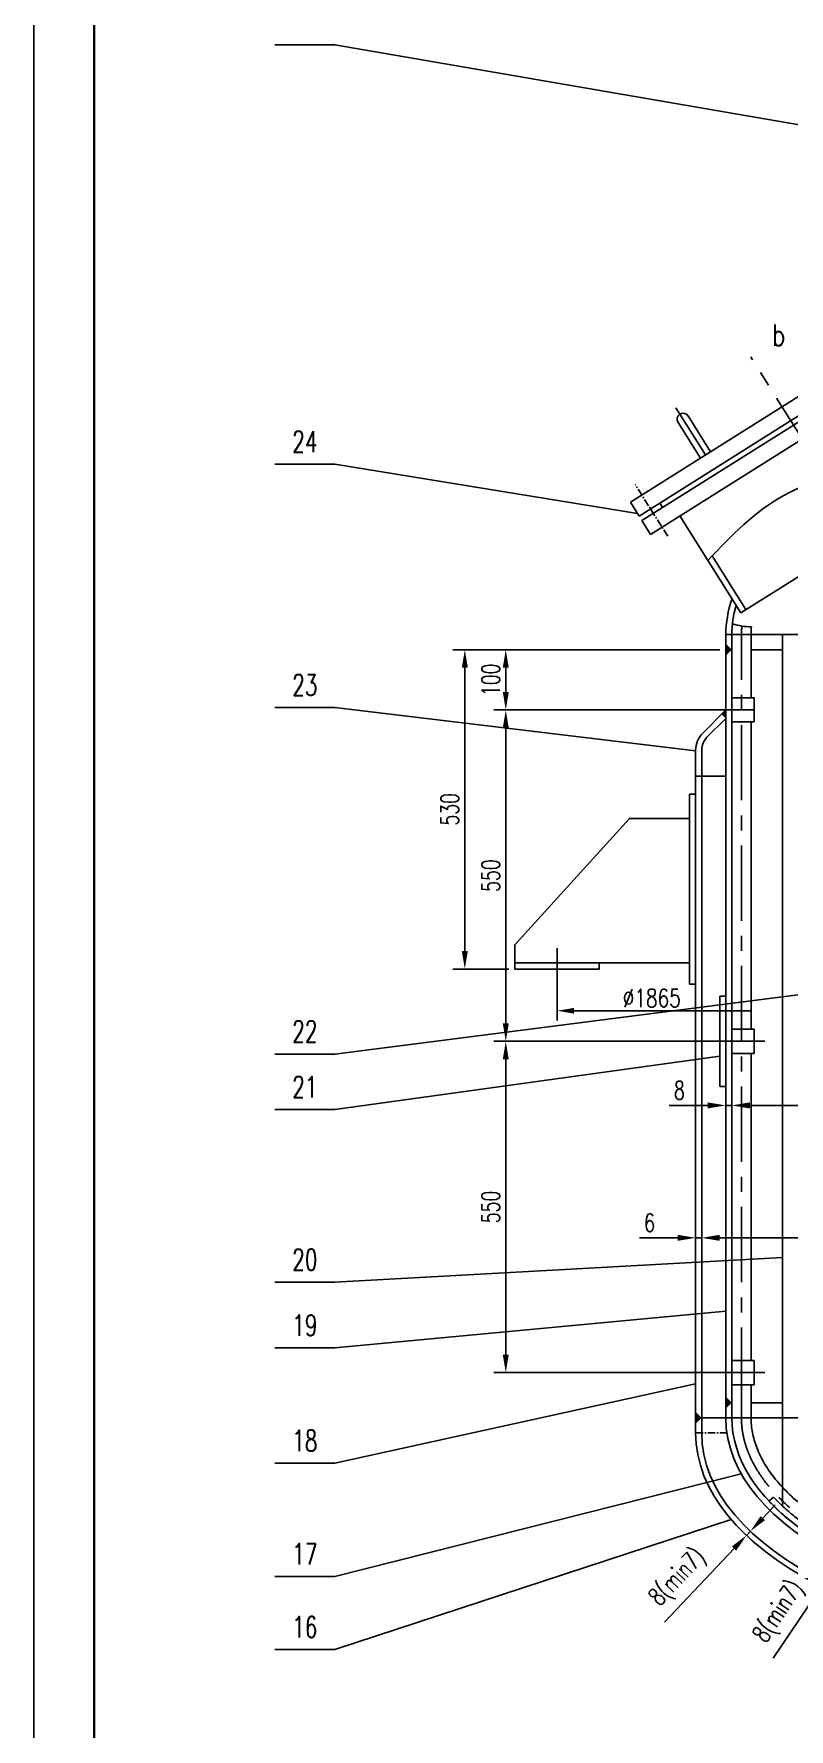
# Model space of a CAD drawing. Extents: x 92764 to 104934, y 26739 to 35166.
# Drawn here: x 92764 to 94017, y 30728 to 33542 of the extents above; entities that cross this region are included whole.
import ezdxf
from ezdxf.enums import TextEntityAlignment as Align

# ---------------------------------------------------------------- set-up
doc = ezdxf.new("R2010")
doc.units = 0
doc.header["$LTSCALE"] = 10
for name, pattern in [('ACAD_ISO10W100', [18, 12, -3, 0, -3]), ('CENTER', [2, 1.25, -0.25, 0.25, -0.25]), ('DASHEDX2', [38.1, 25.4, -12.7])]:
    doc.linetypes.add(name, pattern=pattern)
for name, color, linetype in [('2', 1, 'Continuous'), ('hgjy', 7, 'Continuous'), ('K1', 4, 'Continuous'), ('RENK', 7, 'Continuous'), ('sb', 1, 'Continuous'), ('sbx', 2, 'CENTER'), ('sby', 5, 'Continuous'), ('tank', 1, 'Continuous'), ('tankx', 2, 'ACAD_ISO10W100'), ('tanky', 7, 'Continuous'), ('zz', 1, 'Continuous')]:
    doc.layers.add(name, color=color, linetype=linetype)
doc.styles.add('hzfs', font='simplex.shx', dxfattribs={"width": 0.7, "bigfont": 'hzfs.shx'})
doc.dimstyles.new('PVCAD$0', dxfattribs={"dimscale": 10, "dimtxt": 3, "dimasz": 3, "dimexe": 2, "dimexo": 1, "dimgap": 1, "dimtad": 1, "dimdec": 0, "dimzin": 0, "dimdsep": 46, "dimtxsty": 'hzfs', "dimcen": 0, "dimclrd": 4, "dimclre": 4, "dimclrt": 7, "dimadec": 0, "dimazin": 0, "dimtfac": 0.7, "dimtmove": 0, "dimatfit": 0, "dimfxl": 0, "dimarcsym": 0})

# ---------------------------------------------------------------- blocks, each defined once
blk = doc.blocks.new('*D65')
at = {"color": 4, "lineweight": -2}
for p, q in [((94123.2, 31043.2), (94140, 31068.1)), ((94092.9, 31016.1), (94084.6, 31021.6)), ((94098.1, 31023.9), (94089.9, 31029.5)), ((94106.4, 31018.3), (94101.2, 31010.5)), ((94084.4, 30985.6), (93990.5, 30846.3))]:
    blk.add_line(p, q, dxfattribs=at)
at = {"color": 4}
for points in [[(94119.1, 31046), (94127.4, 31040.4), (94106.4, 31018.3)], [(94080.2, 30988.4), (94088.5, 30982.8), (94101.2, 31010.5)]]:
    blk.add_solid(points, dxfattribs=at)
at = {"layer": 'DEFPOINTS', "color": 0}
for p in [(94101.2, 31010.5), (94101.2, 31010.5), (94106.4, 31018.3)]:
    blk.add_point(p, dxfattribs=at)
at = {"color": 7, "insert": (94001.8, 30921.9), "char_height": 30, "attachment_point": 5, "rotation": 56.0221, "style": 'hzfs'}
blk.add_mtext('8(min7)', dxfattribs=at)
blk = doc.blocks.new('*D94')
at = {"color": 4, "lineweight": -2}
for p, q in [((93922, 31773.7), (93922, 31783.7)), ((95222, 31773.7), (95222, 31783.7)), ((93952, 31763.7), (95192, 31763.7))]:
    blk.add_line(p, q, dxfattribs=at)
at = {"color": 4}
for points in [[(93952, 31768.7), (93952, 31758.7), (93922, 31763.7)], [(95192, 31768.7), (95192, 31758.7), (95222, 31763.7)]]:
    blk.add_solid(points, dxfattribs=at)
at = {"layer": 'DEFPOINTS', "color": 0}
for p in [(93922, 31763.7), (95222, 31763.7), (95222, 31763.7)]:
    blk.add_point(p, dxfattribs=at)
at = {"color": 7, "insert": (94572, 31788.7), "char_height": 30, "attachment_point": 5, "style": 'hzfs'}
blk.add_mtext('%%C1300', dxfattribs=at)
blk = doc.blocks.new('*D66')
at = {"color": 4, "lineweight": -2}
for p, q in [((93912, 31773.7), (93912, 31783.7)), ((93882, 31763.7), (93818, 31763.7)), ((93922, 31763.7), (93912, 31763.7)), ((93922, 31753.7), (93922, 31743.7)), ((93952, 31763.7), (93982, 31763.7))]:
    blk.add_line(p, q, dxfattribs=at)
at = {"color": 4}
for points in [[(93882, 31768.7), (93882, 31758.7), (93912, 31763.7)], [(93952, 31768.7), (93952, 31758.7), (93922, 31763.7)]]:
    blk.add_solid(points, dxfattribs=at)
at = {"layer": 'DEFPOINTS', "color": 0}
for p in [(93912, 31763.7), (93912, 31763.7), (93922, 31763.7)]:
    blk.add_point(p, dxfattribs=at)
at = {"color": 7, "insert": (93835, 31788.7), "char_height": 30, "attachment_point": 5, "style": 'hzfs'}
blk.add_mtext('8', dxfattribs=at)
blk = doc.blocks.new('*D95')
at = {"color": 4, "lineweight": -2}
for p, q in [((93872, 31553.9), (93872, 31563.9)), ((93902, 31543.9), (95242, 31543.9)), ((95272, 31553.9), (95272, 31563.9))]:
    blk.add_line(p, q, dxfattribs=at)
at = {"color": 4}
for points in [[(93902, 31548.9), (93902, 31538.9), (93872, 31543.9)], [(95242, 31548.9), (95242, 31538.9), (95272, 31543.9)]]:
    blk.add_solid(points, dxfattribs=at)
at = {"layer": 'DEFPOINTS', "color": 0}
for p in [(93872, 31543.9), (95272, 31543.9), (95272, 31543.9)]:
    blk.add_point(p, dxfattribs=at)
at = {"color": 7, "insert": (94572, 31568.9), "char_height": 30, "attachment_point": 5, "style": 'hzfs'}
blk.add_mtext('%%C1400', dxfattribs=at)
blk = doc.blocks.new('*D120')
at = {"color": 4, "lineweight": -2}
for p, q in [((93902, 32520.1), (93458.9, 32520.1)), ((93478.9, 32020.1), (93478.9, 32490.1)), ((93552, 31990.1), (93458.9, 31990.1))]:
    blk.add_line(p, q, dxfattribs=at)
at = {"color": 4}
for points in [[(93473.9, 32490.1), (93483.9, 32490.1), (93478.9, 32520.1)], [(93473.9, 32020.1), (93483.9, 32020.1), (93478.9, 31990.1)]]:
    blk.add_solid(points, dxfattribs=at)
at = {"layer": 'DEFPOINTS', "color": 0}
for p in [(93478.9, 32520.1), (93912, 32520.1), (93562, 31990.1)]:
    blk.add_point(p, dxfattribs=at)
at = {"color": 7, "insert": (93453.9, 32255.1), "char_height": 30, "attachment_point": 5, "rotation": 90, "style": 'hzfs'}
blk.add_mtext('530', dxfattribs=at)
blk = doc.blocks.new('*D122')
at = {"layer": '2', "color": 4, "lineweight": -2}
for p, q in [((93832, 31543.9), (93769, 31543.9)), ((93862, 31553.9), (93862, 31563.9)), ((93872, 31543.9), (93862, 31543.9)), ((93902, 31543.9), (93932, 31543.9)), ((93872, 31533.9), (93872, 31523.9))]:
    blk.add_line(p, q, dxfattribs=at)
at = {"layer": '2', "color": 4}
for points in [[(93832, 31548.9), (93832, 31538.9), (93862, 31543.9)], [(93902, 31548.9), (93902, 31538.9), (93872, 31543.9)]]:
    blk.add_solid(points, dxfattribs=at)
at = {"layer": 'DEFPOINTS', "color": 0}
for p in [(93862, 31543.9), (93862, 31543.9), (93872, 31543.9)]:
    blk.add_point(p, dxfattribs=at)
at = {"layer": '2', "color": 7, "insert": (93785.5, 31568.9), "char_height": 30, "attachment_point": 5, "style": 'hzfs'}
blk.add_mtext('6', dxfattribs=at)
blk = doc.blocks.new('*D138')
at = {"color": 4, "lineweight": -2}
for p, q in [((93536.6, 32520.1), (93566.9, 32520.1)), ((93546.9, 32490.1), (93546.9, 32450.1)), ((93930.6, 32420.1), (93526.9, 32420.1))]:
    blk.add_line(p, q, dxfattribs=at)
at = {"color": 4}
for points in [[(93541.9, 32490.1), (93551.9, 32490.1), (93546.9, 32520.1)], [(93541.9, 32450.1), (93551.9, 32450.1), (93546.9, 32420.1)]]:
    blk.add_solid(points, dxfattribs=at)
at = {"layer": 'DEFPOINTS', "color": 0}
for p in [(93526.6, 32520.1), (93546.9, 32420.1), (93940.6, 32420.1)]:
    blk.add_point(p, dxfattribs=at)
at = {"color": 7, "insert": (93521.9, 32470.1), "char_height": 30, "attachment_point": 5, "rotation": 90, "style": 'hzfs'}
blk.add_mtext('100', dxfattribs=at)
blk = doc.blocks.new('*D139')
at = {"color": 4, "lineweight": -2}
for p, q in [((93735, 32420.1), (93526.9, 32420.1)), ((93546.9, 32390.1), (93546.9, 31900.1)), ((93977, 31870.1), (93526.9, 31870.1))]:
    blk.add_line(p, q, dxfattribs=at)
at = {"color": 4}
for points in [[(93541.9, 32390.1), (93551.9, 32390.1), (93546.9, 32420.1)], [(93541.9, 31900.1), (93551.9, 31900.1), (93546.9, 31870.1)]]:
    blk.add_solid(points, dxfattribs=at)
at = {"layer": 'DEFPOINTS', "color": 0}
for p in [(93745, 32420.1), (93546.9, 31870.1), (93987, 31870.1)]:
    blk.add_point(p, dxfattribs=at)
at = {"color": 7, "insert": (93521.9, 32145.1), "char_height": 30, "attachment_point": 5, "rotation": 90, "style": 'hzfs'}
blk.add_mtext('550', dxfattribs=at)
blk = doc.blocks.new('*D140')
at = {"color": 4, "lineweight": -2}
for p, q in [((93536.9, 31870.1), (93526.9, 31870.1)), ((93546.9, 31840.1), (93546.9, 31350.1)), ((93977, 31320.1), (93526.9, 31320.1))]:
    blk.add_line(p, q, dxfattribs=at)
at = {"color": 4}
for points in [[(93541.9, 31840.1), (93551.9, 31840.1), (93546.9, 31870.1)], [(93541.9, 31350.1), (93551.9, 31350.1), (93546.9, 31320.1)]]:
    blk.add_solid(points, dxfattribs=at)
at = {"layer": 'DEFPOINTS', "color": 0}
for p in [(93546.9, 31870.1), (93546.9, 31320.1), (93987, 31320.1)]:
    blk.add_point(p, dxfattribs=at)
at = {"color": 7, "insert": (93521.9, 31595.1), "char_height": 30, "attachment_point": 5, "rotation": 90, "style": 'hzfs'}
blk.add_mtext('550', dxfattribs=at)
blk = doc.blocks.new('*D142')
at = {"layer": '2', "color": 4, "lineweight": -2}
for p, q in [((93973.4, 31078.7), (93994, 31100.5)), ((93952.8, 31056.9), (93946.3, 31050)), ((93953.5, 31043.1), (93960.8, 31036.2)), ((93960.1, 31050), (93967.3, 31043.1)), ((93925.7, 31028.2), (93810.2, 30906.1))]:
    blk.add_line(p, q, dxfattribs=at)
at = {"layer": '2', "color": 4}
for points in [[(93969.8, 31082.1), (93977, 31075.2), (93952.8, 31056.9)], [(93922, 31031.6), (93929.3, 31024.8), (93946.3, 31050)]]:
    blk.add_solid(points, dxfattribs=at)
at = {"layer": 'DEFPOINTS', "color": 0}
for p in [(93946.3, 31050), (93946.3, 31050), (93952.8, 31056.9)]:
    blk.add_point(p, dxfattribs=at)
at = {"layer": '2', "color": 7, "insert": (93833.8, 30978.8), "char_height": 30, "attachment_point": 5, "rotation": 46.5976, "style": 'hzfs'}
blk.add_mtext('8(min7)', dxfattribs=at)

msp = doc.modelspace()

# ---------------------------------------------------------------- linework, layer by layer
msp.add_line((92763.8, 35149.3), (92763.8, 26739.3))
at = {"layer": '2'}
for p, q in [((94006, 32545.1), (94006, 31130.4)), ((94006, 32545.1), (94049.5, 32545.1)), ((93922, 32440.1), (93959.2, 32440.1)), ((93959.2, 32440.1), (93959.2, 32400.1)), ((93959.2, 32400.1), (93922, 32400.1)), ((93922, 31890.1), (93959.2, 31890.1)), ((93959.2, 31890.1), (93959.2, 31850.1)), ((93959.2, 31850.1), (93922, 31850.1)), ((93922, 31340.1), (93959.2, 31340.1)), ((93959.2, 31340.1), (93959.2, 31300.1)), ((93959.2, 31300.1), (93922, 31300.1))]:
    msp.add_line(p, q, dxfattribs=at)
at = {"layer": '2', "color": 4}
for p, q in [((93632, 31917.9), (93632, 31929.8)), ((93660, 31920.8), (93953.1, 31920.8))]:
    msp.add_line(p, q, dxfattribs=at)
at = {"layer": '2', "color": 0, "linetype": 'DASHEDX2', "ltscale": 0.5}
for p, q in [((94006, 31130.4), (94006, 31098.8)), ((93991.4, 31113.3), (93983.7, 31107))]:
    msp.add_line(p, q, dxfattribs=at)
at = {"layer": '2', "color": 0}
msp.add_arc((93958.4, 32678.2), 120.4, 252.9223, 268.2238, dxfattribs=at)
at = {"layer": '2', "color": 0, "linetype": 'DASHEDX2', "ltscale": 0.5}
for points, knots in [([(93984.1, 31106.5), (93992.4, 31097.7), (94001.5, 31089.1), (94021.2, 31072.3), (94031.8, 31064.1), (94054.5, 31048.2), (94066.5, 31040.6), (94080.2, 31032.6), (94081.2, 31032), (94082.2, 31031.5)], [3.5822047, 3.5822047, 3.5822047, 3.5822047, 3.6720896, 3.6720896, 3.7619744, 3.7619744, 3.8518593, 3.8518593, 3.8588393, 3.8588393, 3.8588393, 3.8588393]), ([(93991.4, 31113.3), (93993.8, 31110.8), (93996.3, 31108.2), (94009.9, 31094.7), (94022.4, 31084), (94049.7, 31063.4), (94064.6, 31053.4), (94082.8, 31042.7), (94084.9, 31041.4), (94087.1, 31040.1)], [3.5822047, 3.5822047, 3.5822047, 3.5822047, 3.6093309, 3.6093309, 3.7262654, 3.7262654, 3.8432, 3.8432, 3.8588393, 3.8588393, 3.8588393, 3.8588393])]:
    msp.add_open_spline(points, degree=3, knots=knots, dxfattribs=at)
at = {"layer": '2', "color": 4}
msp.add_solid([(93660, 31925.5), (93660, 31916.1), (93632, 31920.8)], dxfattribs=at)
at = {"layer": 'K1', "const_width": 4}
msp.add_lwpolyline([(92863.8, 26839.3), (92863.8, 34899.3), (98603.8, 34899.3), (98603.8, 26839.3)], close=True, dxfattribs=at)
at = {"layer": 'RENK', "color": 1, "linetype": 'Continuous'}
for p, q in [((93753.6, 32764.8), (94284.7, 33099)), ((93768, 32742), (94253.8, 33047.6)), ((93772.8, 32734.4), (94267.4, 33045.6)), ((93787.2, 32711.5), (94318.3, 33045.7)), ((93870, 32838.1), (93832.7, 32897.3)), ((93886.9, 32848.7), (93849.6, 32908)), ((93937, 32581.3), (94343.3, 32836.9)), ((93768, 32742), (93753.6, 32764.8)), ((93807.1, 32756), (93802.3, 32763.6)), ((93787.2, 32711.5), (93772.8, 32734.4)), ((93937, 32581.3), (93835.8, 32742.1)), ((93945.5, 32586.6), (93889.3, 32675.9))]:
    msp.add_line(p, q, dxfattribs=at)
at = {"layer": 'RENK', "color": 2, "linetype": 'CENTER'}
msp.add_line((93815.8, 32708.3), (93761.8, 32794.1), dxfattribs=at)
at = {"layer": 'RENK', "color": 1, "linetype": 'Continuous'}
msp.add_arc((93841.2, 32902.6), 10, 32.1765, 212.1765, dxfattribs=at)
at = {"layer": 'RENK'}
msp.add_spline([(93882.3, 32668.3), (94008.2, 32776.1), (94149.7, 32836.6), (94275.7, 32944.4)], degree=3, dxfattribs=at)
at = {"layer": 'sb'}
for p, q in [((93912, 32420.1), (93873.7, 32381.8)), ((93912, 32406), (93880.8, 32374.7)), ((93862, 31220.1), (93862, 32353.5)), ((93872, 31220.1), (93872, 32353.5)), ((93862, 32310.1), (93912, 32310.1)), ((93862, 31245.1), (93912, 31245.1))]:
    msp.add_line(p, q, dxfattribs=at)
for radius in [40, 30]:
    msp.add_arc((93902, 32353.5), radius, 135, 180, dxfattribs=at)
for major_axis, ratio, end_param in [((710, 0), 0.507042, 4.680694), ((700, 0), 0.5, 4.712389)]:
    msp.add_ellipse((94572, 31220.1), major_axis=major_axis, ratio=ratio, start_param=3.141593, end_param=end_param, dxfattribs=at)
at = {"layer": 'sbx'}
msp.add_line((93862, 31220.1), (93913.9, 31220.1), dxfattribs=at)
at = {"layer": 'sby'}
for points in [[(93912, 32406), (93912, 32420.1), (93904.9, 32413)], [(93872, 31245.1), (93862, 31255.1), (93862, 31235.1)]]:
    msp.add_solid(points, dxfattribs=at)
at = {"layer": 'tank'}
for p, q in [((93912, 32545.1), (93912, 32520.1)), ((93922, 32545.1), (93922, 32520.1)), ((93954, 32545.1), (93954, 32520.1)), ((93912, 31270.1), (93912, 32520.1)), ((93922, 31270.1), (93922, 32520.1)), ((93954, 32520.1), (94006, 32520.1)), ((93954, 32440.1), (93954, 32520.1)), ((93954, 31890.1), (93954, 32400.1)), ((93912, 31945.1), (93902, 31945.1)), ((93902, 31945.1), (93902, 31795.1)), ((93954, 31340.1), (93954, 31850.1)), ((93902, 31795.1), (93912, 31795.1)), ((93954, 31270.1), (93954, 31300.1)), ((93912, 31245.1), (93912, 31270.1)), ((93922, 31245.1), (93922, 31270.1)), ((93954, 31245.1), (93954, 31270.1)), ((94006, 31270.1), (93954, 31270.1))]:
    msp.add_line(p, q, dxfattribs=at)
for centre, major_axis, ratio, start_param, end_param in [((94572, 32545.1), (-660, 0), 0.507576, 6.105071, 6.283185), ((94572, 32545.1), (-650, 0), 0.5, 6.133423, 6.283185), ((94572, 31245.1), (660, 0), 0.507576, 3.141593, 4.712389), ((94572, 31245.1), (650, 0), 0.5, 3.141593, 5.537489)]:
    msp.add_ellipse(centre, major_axis=major_axis, ratio=ratio, start_param=start_param, end_param=end_param, dxfattribs=at)
msp.add_open_spline([(93954.6, 32557.8), (93954.2, 32553.6), (93954, 32549.3), (93954, 32545.1)], degree=3, dxfattribs=at)
msp.add_open_spline([(93954, 31245.1), (93954, 31237), (93954.8, 31228.8), (93957.8, 31212.4), (93960.2, 31204.2), (93966.4, 31187.7), (93970.4, 31179.3), (93980, 31162.7), (93985.7, 31154.3), (93998.8, 31137.7), (94006.2, 31129.4), (94022.7, 31113), (94031.8, 31104.9), (94051.8, 31089.1), (94062.6, 31081.4), (94085.7, 31066.3), (94098, 31059), (94124.2, 31045), (94138, 31038.2), (94173.1, 31022.6), (94195, 31014), (94234.5, 31000.7), (94251.5, 30995.5), (94269.1, 30990.7)], degree=3, knots=[3.141593, 3.141593, 3.141593, 3.141593, 3.235217, 3.235217, 3.32884, 3.32884, 3.422464, 3.422464, 3.516088, 3.516088, 3.609712, 3.609712, 3.703336, 3.703336, 3.79696, 3.79696, 3.890584, 3.890584, 3.984208, 3.984208, 4.117556, 4.117556, 4.212863, 4.212863, 4.212863, 4.212863], dxfattribs=at)
at = {"layer": 'tankx', "linetype": 'CENTER', "ltscale": 10}
for p, q in [((94169.3, 32662.7), (93953.4, 33006)), ((93878.5, 32843.4), (93829.1, 32921.8)), ((93912, 32545.1), (94532, 32545.1)), ((93938, 32545.1), (93938, 32520.1)), ((93938, 31270.1), (93938, 32520.1)), ((93959.2, 32420.1), (93922, 32420.1)), ((93959.2, 31870.1), (93922, 31870.1)), ((93959.2, 31320.1), (93922, 31320.1)), ((93938, 31245.1), (93938, 31270.1)), ((95232, 31245.1), (93912, 31245.1))]:
    msp.add_line(p, q, dxfattribs=at)
at = {"layer": 'tankx'}
msp.add_line((93632, 31904.8), (93632, 32030.1), dxfattribs=at)
at = {"layer": 'tankx', "linetype": 'CENTER', "ltscale": 10}
for points, knots in [([(93938.7, 32559.4), (93938.6, 32558.7), (93938.6, 32558), (93938.2, 32553.3), (93938, 32549.2), (93938, 32545.1)], [6.23435465, 6.23435465, 6.23435465, 6.23435465, 6.24141114, 6.24141114, 6.28318531, 6.28318531, 6.28318531, 6.28318531]), ([(93938, 31245.1), (93938, 31237.9), (93938.5, 31230.7), (93940.5, 31217.6), (93941.7, 31211.8), (93944.8, 31200.2), (93946.7, 31194.3), (93951.3, 31182.7), (93953.9, 31176.9), (93962.4, 31160.5), (93969.1, 31149.9), (93985, 31129), (93994.2, 31118.7), (94014.8, 31098.5), (94026.3, 31088.6), (94051.5, 31069.5), (94065.3, 31060.2), (94094.8, 31042.4), (94110.5, 31033.9), (94144, 31017.7), (94161.6, 31010.1), (94198.5, 30995.8), (94217.8, 30989.2), (94257.7, 30977), (94278.4, 30971.4), (94317.6, 30962.2), (94335.9, 30958.4), (94354.6, 30955.1)], [3.141593, 3.141593, 3.141593, 3.141593, 3.215433, 3.215433, 3.275124, 3.275124, 3.334815, 3.334815, 3.394505, 3.394505, 3.504408, 3.504408, 3.61431, 3.61431, 3.724212, 3.724212, 3.834114, 3.834114, 3.944016, 3.944016, 4.053918, 4.053918, 4.16382, 4.16382, 4.273722, 4.273722, 4.36674, 4.36674, 4.36674, 4.36674])]:
    msp.add_open_spline(points, degree=3, knots=knots, dxfattribs=at)
at = {"layer": 'tanky'}
for p, q in [((93263.4, 33524.1), (93163.4, 33524.1)), ((94382.2, 33331), (93263.4, 33524.1)), ((93263.4, 32828), (93163.4, 32828)), ((93765.5, 32746), (93263.4, 32828)), ((93263.4, 32423.9), (93163.4, 32423.9)), ((93862, 32352.2), (93263.4, 32423.9)), ((94532, 32011.6), (93263.4, 31848.9)), ((93263.4, 31848.9), (93163.4, 31848.9)), ((93902, 31845.4), (93263.4, 31756.7)), ((93263.4, 31756.7), (93163.4, 31756.7)), ((94006, 31511.3), (93263.4, 31470.2)), ((93263.4, 31470.2), (93163.4, 31470.2)), ((93912, 31422.3), (93263.4, 31361.3)), ((93263.4, 31361.3), (93163.4, 31361.3)), ((93862, 31301.3), (93263.4, 31169.8)), ((93263.4, 31169.8), (93163.4, 31169.8)), ((93937.8, 31152.4), (93263.4, 30981.8)), ((93921.1, 31076.3), (93263.4, 30860.6)), ((93263.4, 30981.8), (93163.4, 30981.8)), ((93263.4, 30860.6), (93163.4, 30860.6))]:
    msp.add_line(p, q, dxfattribs=at)
for points in [[(93922, 32520.1), (93912, 32530.1), (93912, 32510.1)], [(93922, 31270.1), (93912, 31280.1), (93912, 31260.1)]]:
    msp.add_solid(points, dxfattribs=at)
at = {"layer": 'zz'}
for points in [[(93862, 32280.1), (93852, 32280.1), (93852, 31965.1), (93862, 31965.1)], [(93852, 32240.1), (93752, 32240.1), (93562, 32030.1), (93562, 32000.1), (93562, 31990.1), (93702, 31990.1), (93702, 32000.1), (93852, 32000.1), (93562, 32000.1)]]:
    msp.add_lwpolyline(points, dxfattribs=at)

# ---------------------------------------------------------------- texts
at = {"style": 'hzfs', "width": 0.75}
msp.add_text('%%c1865', height=30, dxfattribs=at).set_placement((93741, 31926.8))
at = {"layer": 'hgjy', "style": 'hzfs', "width": 0.75}
msp.add_text('b', height=35, dxfattribs=at).set_placement((93999.7, 33042.2), align=Align.MIDDLE)
at = {"layer": 'tanky', "style": 'hzfs', "width": 0.7}
for s, p in [('24', (93213.4, 32848)), ('23', (93213.4, 32443.9)), ('22', (93213.4, 31868.9)), ('21', (93213.4, 31776.7)), ('20', (93213.4, 31490.2)), ('19', (93213.4, 31381.3)), ('18', (93213.4, 31189.8)), ('17', (93213.4, 31001.8)), ('16', (93213.4, 30880.6))]:
    msp.add_text(s, height=35, dxfattribs=at).set_placement(p, align=Align.CENTER)

# ---------------------------------------------------------------- dimensions: what is measured, and where the dimension line sits
dim = msp.add_linear_dim(base=(93478.9, 32520.1), p1=(93562, 31990.1), p2=(93912, 32520.1), angle=90, dimstyle='PVCAD$0')
dim.commit()
dim.dimension.update_dxf_attribs({"geometry": '*D120', "text_midpoint": (93478.9, 32255.1), "dimtype": 160})
for base, p1, p2, picture, middle in [((93546.9, 32420.1), (93526.6, 32520.1), (93940.6, 32420.1), '*D138', (93521.9, 32470.1)), ((93546.9, 31870.1), (93745, 32420.1), (93987, 31870.1), '*D139', (93521.9, 32145.1)), ((93546.9, 31320.1), (93546.9, 31870.1), (93987, 31320.1), '*D140', (93521.9, 31595.1))]:
    dim = msp.add_linear_dim(base=base, p1=p1, p2=p2, angle=90, dimstyle='PVCAD$0')
    dim.commit()
    dim.dimension.update_dxf_attribs({"geometry": picture, "text_midpoint": middle})
for base, p1, p2, text, picture, middle in [((93912, 31763.7), (93922, 31763.7), (93912, 31763.7), '8', '*D66', (93835, 31788.7)), ((95222, 31763.7), (93922, 31763.7), (95222, 31763.7), '%%C<>', '*D94', (94572, 31788.7)), ((95272, 31543.9), (93872, 31543.9), (95272, 31543.9), '%%C<>', '*D95', (94572, 31568.9))]:
    dim = msp.add_linear_dim(base=base, p1=p1, p2=p2, text=text, dimstyle='PVCAD$0')
    dim.commit()
    dim.dimension.update_dxf_attribs({"geometry": picture, "text_midpoint": middle})
dim = msp.add_aligned_dim(p1=(94106.4, 31018.3), p2=(94101.2, 31010.5), distance=0, text='8(min7)', dimstyle='PVCAD$0')
dim.commit()
dim.dimension.update_dxf_attribs({"geometry": '*D65', "text_midpoint": (94001.8, 30921.9)})
at = {"layer": '2'}
dim = msp.add_linear_dim(base=(93862, 31543.9), p1=(93872, 31543.9), p2=(93862, 31543.9), text='6', dimstyle='PVCAD$0', dxfattribs=at)
dim.commit()
dim.dimension.update_dxf_attribs({"geometry": '*D122', "text_midpoint": (93785.5, 31568.9)})
dim = msp.add_aligned_dim(p1=(93952.8, 31056.9), p2=(93946.3, 31050), distance=0, text='8(min7)', dimstyle='PVCAD$0', dxfattribs=at)
dim.commit()
dim.dimension.update_dxf_attribs({"geometry": '*D142', "text_midpoint": (93833.8, 30978.8)})

doc.saveas('drawing.dxf')
